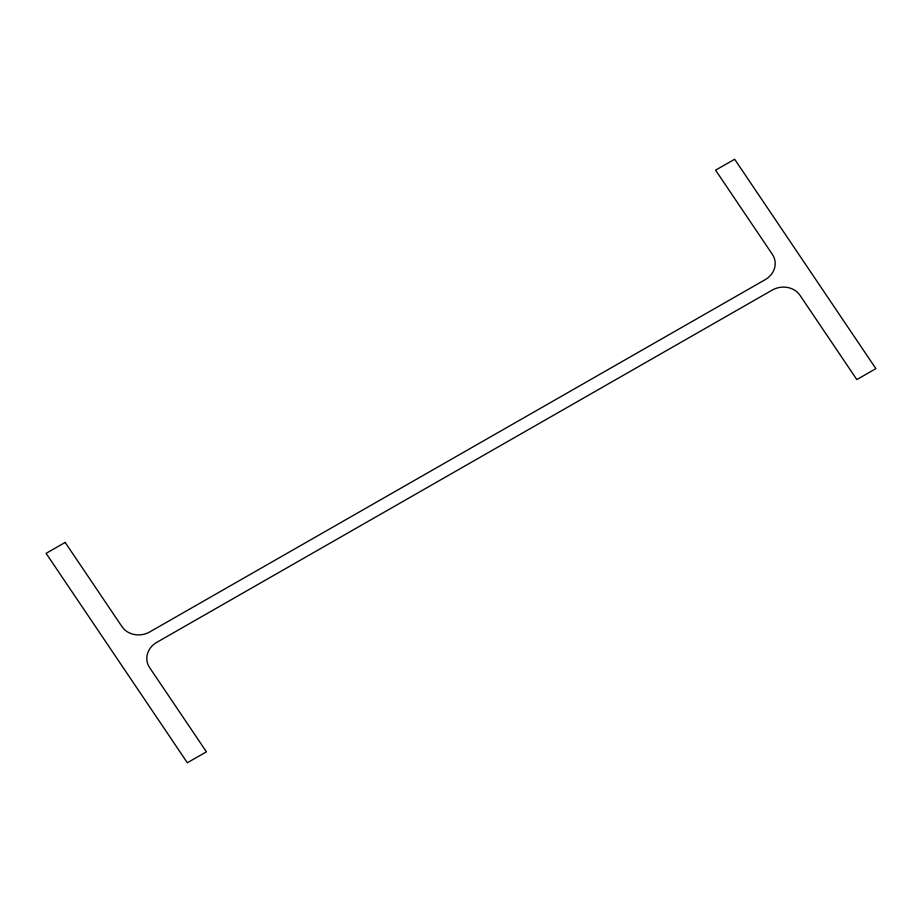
<?xml version="1.0" encoding="UTF-8"?>
<svg xmlns="http://www.w3.org/2000/svg" width="922" height="922" viewBox="0 0 922 922"><rect width="100%" height="100%" fill="white"/><g stroke="black" fill="none" stroke-linecap="round" stroke-linejoin="round"><path stroke-width="1.38" d="M65.174 542.436L46.1 553.35L187.35 762.748L206.424 751.833L149.595 667.574A20.33 18.106 -12 0 1 156.752 642.369L772.279 290.061A20.33 18.106 -12 0 1 799.985 295.317L856.826 379.564L875.9 368.65L734.65 159.252L715.576 170.167L772.406 254.426A20.33 18.106 -12 0 1 765.248 279.631L149.721 631.939A20.33 18.106 -12 0 1 122.015 626.683L65.174 542.436"/></g></svg>
